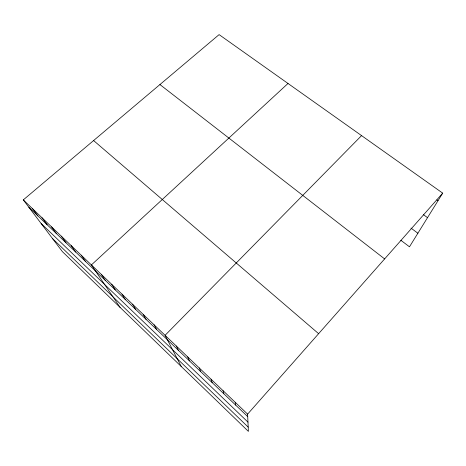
<?xml version="1.0" encoding="UTF-8"?>
<svg xmlns="http://www.w3.org/2000/svg" width="466" height="466" viewBox="0 0 466 466"><rect width="100%" height="100%" fill="white"/><g stroke="black" fill="none" stroke-linecap="round" stroke-linejoin="round"><path stroke-width="0.7" d="M23.3 199.891L247.609 414.128L248.384 431.382L62.427 251.675L23.3 199.891L219.096 34.618L442.7 193.134L409.48 246.805L400.824 240.258M247.609 414.128L442.7 193.134M361.564 135.612L165.086 335.316L181.291 366.55M288.011 83.472L91.4 264.933L120.1 307.409M436.834 199.867L438.011 200.712M423.448 214.686L427.52 217.657M410.96 228.084L417.88 233.233M159.925 84.562L384.631 258.915M93.596 140.551L318.627 333.679M28.81 207.184L247.72 416.627M41.154 223.517L247.964 422.132M52.512 238.551L248.192 427.112M32.591 208.762L37.915 215.892M42.022 217.768L47.153 224.734M51.598 226.913L56.532 233.705M61.32 236.198L66.05 242.809M71.187 245.629L75.708 252.054M81.218 255.205L85.517 261.438M101.442 274.526L105.287 280.351M111.636 284.266L115.253 289.887M121.993 294.151L125.366 299.562M132.513 304.199L135.635 309.383M143.196 314.404L146.062 319.361M154.054 324.779L156.652 329.497M176.299 346.022L178.338 350.24M187.699 356.909L189.441 360.865M199.285 367.977L200.718 371.658M211.063 379.225L212.181 382.627M223.039 390.665L223.837 393.776M235.219 402.298L235.68 405.105"/></g></svg>
